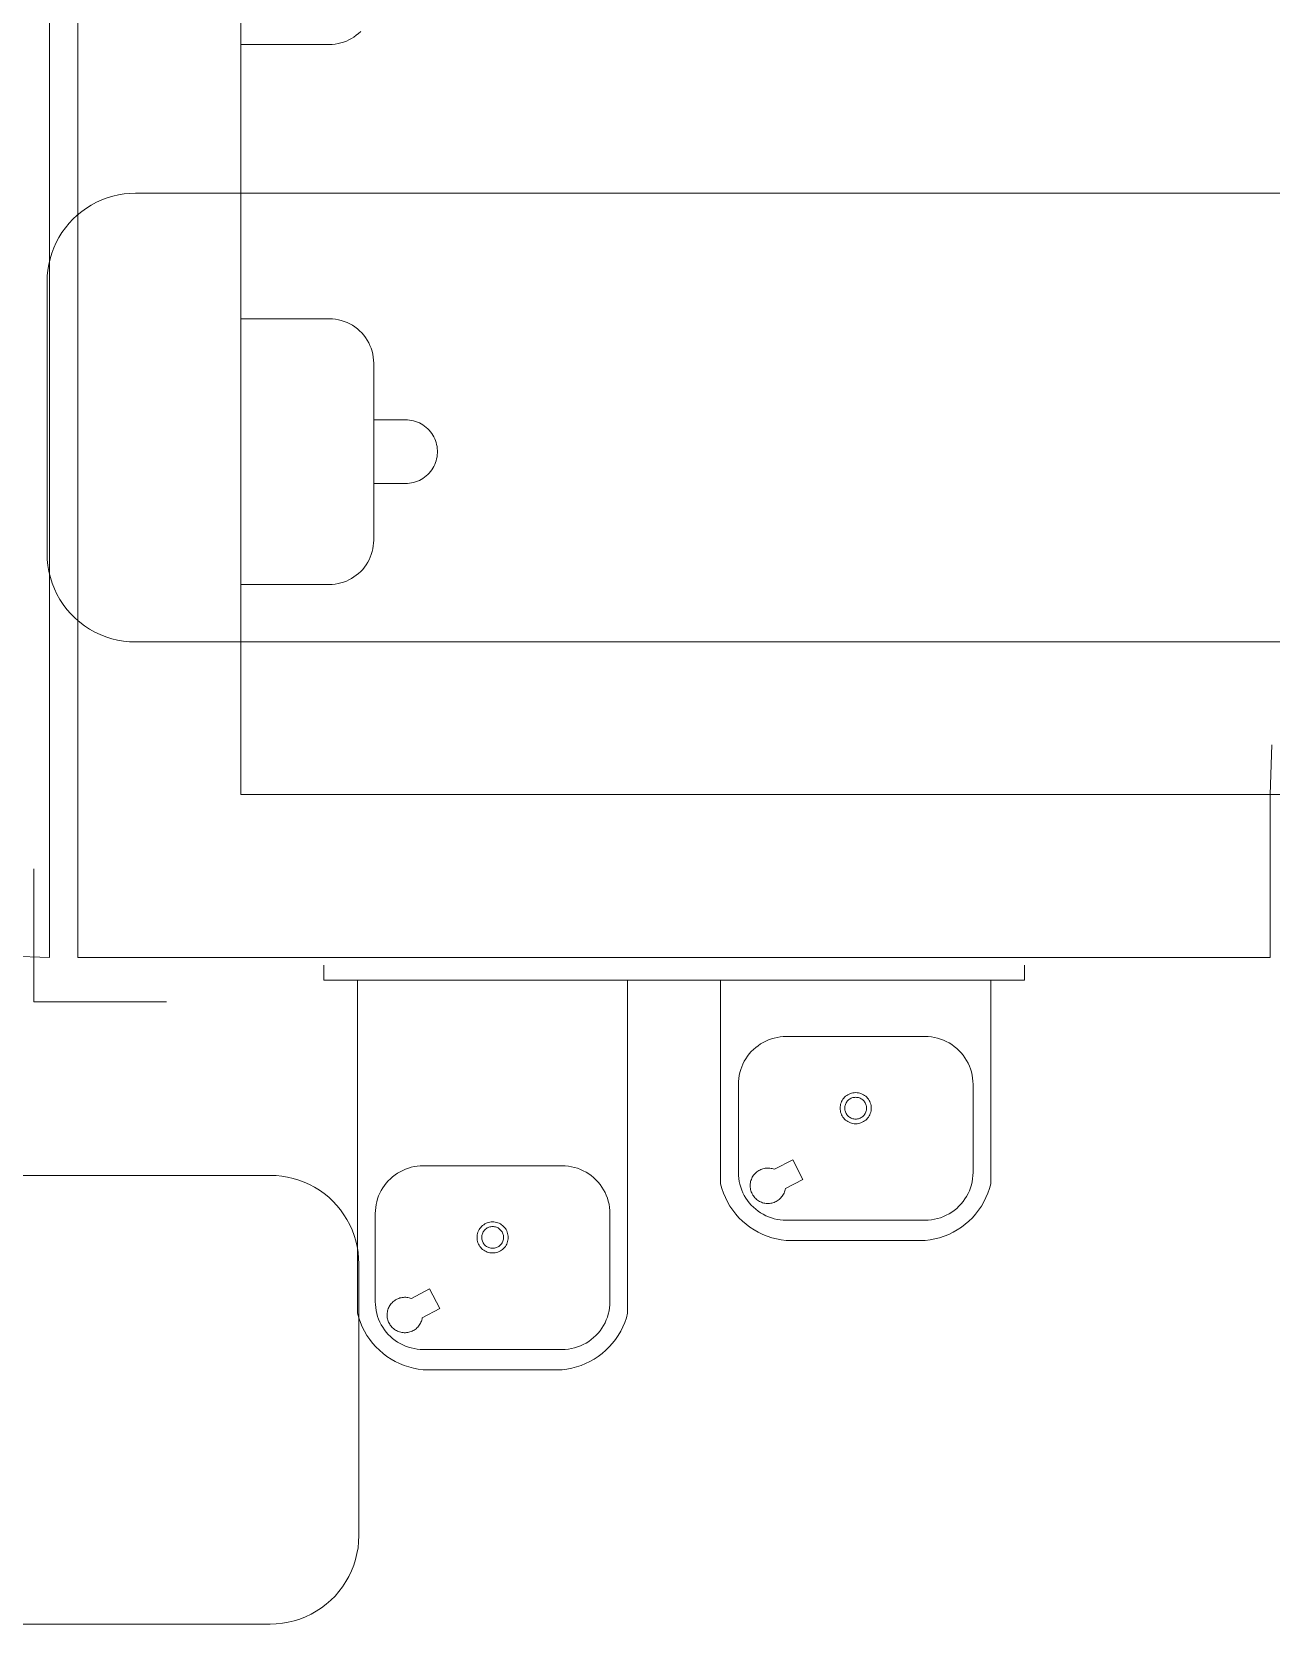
# Model space of a CAD drawing. Header units: centimetres. Extents: x -16.81 to -14.54, y 1.61 to 2.77.
# Drawn here: x -15.0467 to -14.9975, y 1.6975 to 1.7608 of the extents above; entities that cross this region are included whole.
import ezdxf

# ---------------------------------------------------------------- set-up
doc = ezdxf.new("R2010")
doc.units = ezdxf.units.CM
doc.header["$MEASUREMENT"] = 0
doc.layers.get('0').update_dxf_attribs({"lineweight": 0})

msp = doc.modelspace()

# ---------------------------------------------------------------- linework, layer by layer
at = {"color": 18, "lineweight": 0, "true_color": 0x000000}
for p, q in [((-15.044893, 1.961123), (-15.044893, 1.72402)), ((-15.038419, 1.954649), (-15.038419, 1.730494)), ((-15.04603, 1.747553), (-15.046031, 1.771085)), ((-15.038421, 1.770865), (-15.038421, 1.760309)), ((-15.033743, 1.760746), (-15.033659, 1.760825)), ((-15.038421, 1.760309), (-15.034903, 1.760309)), ((-15.034903, 1.760309), (-15.034787, 1.760313)), ((-15.034787, 1.760313), (-15.034673, 1.760324)), ((-15.034673, 1.760324), (-15.034559, 1.760343)), ((-15.034559, 1.760343), (-15.034447, 1.760369)), ((-15.034447, 1.760369), (-15.034337, 1.760403)), ((-15.034337, 1.760403), (-15.034229, 1.760443)), ((-15.034229, 1.760443), (-15.034124, 1.760491)), ((-15.034124, 1.760491), (-15.034023, 1.760545)), ((-15.034023, 1.760545), (-15.033925, 1.760606)), ((-15.033925, 1.760606), (-15.033832, 1.760673)), ((-15.033832, 1.760673), (-15.033743, 1.760746)), ((-15.044558, 1.753805), (-15.044745, 1.753671)), ((-15.044362, 1.753927), (-15.044558, 1.753805)), ((-15.044159, 1.754035), (-15.044362, 1.753927)), ((-15.043949, 1.75413), (-15.044159, 1.754035)), ((-15.043734, 1.754212), (-15.043949, 1.75413)), ((-15.043514, 1.754278), (-15.043734, 1.754212)), ((-15.043289, 1.754331), (-15.043514, 1.754278)), ((-15.043062, 1.754368), (-15.043289, 1.754331)), ((-15.042833, 1.754391), (-15.043062, 1.754368)), ((-15.042603, 1.754398), (-15.042833, 1.754391)), ((-14.967743, 1.754398), (-15.042603, 1.754398)), ((-15.045248, 1.7532), (-15.045394, 1.753022)), ((-15.045091, 1.753368), (-15.045248, 1.7532)), ((-15.044923, 1.753525), (-15.045091, 1.753368)), ((-15.044745, 1.753671), (-15.044923, 1.753525)), ((-15.04565, 1.752639), (-15.045759, 1.752436)), ((-15.045528, 1.752835), (-15.04565, 1.752639)), ((-15.045394, 1.753022), (-15.045528, 1.752835)), ((-15.045935, 1.752011), (-15.046001, 1.75179)), ((-15.045854, 1.752226), (-15.045935, 1.752011)), ((-15.045759, 1.752436), (-15.045854, 1.752226)), ((-15.046091, 1.751339), (-15.046114, 1.75111)), ((-15.046054, 1.751566), (-15.046091, 1.751339)), ((-15.046001, 1.75179), (-15.046054, 1.751566)), ((-15.046114, 1.75111), (-15.046121, 1.75088)), ((-15.046121, 1.75088), (-15.046121, 1.740078)), ((-15.038421, 1.749402), (-15.038421, 1.738846)), ((-15.034903, 1.749402), (-15.038421, 1.749402)), ((-15.034782, 1.749398), (-15.034903, 1.749402)), ((-15.034663, 1.749386), (-15.034782, 1.749398)), ((-15.034545, 1.749365), (-15.034663, 1.749386)), ((-15.034428, 1.749337), (-15.034545, 1.749365)), ((-15.034313, 1.7493), (-15.034428, 1.749337)), ((-15.034202, 1.749256), (-15.034313, 1.7493)), ((-15.034093, 1.749205), (-15.034202, 1.749256)), ((-15.033988, 1.749146), (-15.034093, 1.749205)), ((-15.033888, 1.74908), (-15.033988, 1.749146)), ((-15.033792, 1.749007), (-15.033888, 1.74908)), ((-15.033702, 1.748928), (-15.033792, 1.749007)), ((-15.033617, 1.748843), (-15.033702, 1.748928)), ((-15.033538, 1.748753), (-15.033617, 1.748843)), ((-15.033465, 1.748657), (-15.033538, 1.748753)), ((-15.033399, 1.748557), (-15.033465, 1.748657)), ((-15.03334, 1.748452), (-15.033399, 1.748557)), ((-15.033289, 1.748344), (-15.03334, 1.748452)), ((-15.033245, 1.748232), (-15.033289, 1.748344)), ((-15.033208, 1.748117), (-15.033245, 1.748232)), ((-15.03318, 1.748001), (-15.033208, 1.748117)), ((-15.04603, 1.747553), (-15.04603, 1.72402)), ((-15.03316, 1.747882), (-15.03318, 1.748001)), ((-15.033147, 1.747763), (-15.03316, 1.747882)), ((-15.033143, 1.747643), (-15.033147, 1.747763)), ((-15.033143, 1.740606), (-15.033143, 1.747643)), ((-15.031877, 1.745391), (-15.033143, 1.745391)), ((-15.031795, 1.745388), (-15.031877, 1.745391)), ((-15.031715, 1.74538), (-15.031795, 1.745388)), ((-15.031634, 1.745367), (-15.031715, 1.74538)), ((-15.031555, 1.745349), (-15.031634, 1.745367)), ((-15.031477, 1.745326), (-15.031555, 1.745349)), ((-15.031401, 1.745298), (-15.031477, 1.745326)), ((-15.031327, 1.745265), (-15.031401, 1.745298)), ((-15.031255, 1.745228), (-15.031327, 1.745265)), ((-15.031186, 1.745186), (-15.031255, 1.745228)), ((-15.031119, 1.745139), (-15.031186, 1.745186)), ((-15.031055, 1.745089), (-15.031119, 1.745139)), ((-15.030995, 1.745034), (-15.031055, 1.745089)), ((-15.030939, 1.744976), (-15.030995, 1.745034)), ((-15.030886, 1.744914), (-15.030939, 1.744976)), ((-15.030838, 1.744849), (-15.030886, 1.744914)), ((-15.030793, 1.744781), (-15.030838, 1.744849)), ((-15.030754, 1.74471), (-15.030793, 1.744781)), ((-15.030718, 1.744637), (-15.030754, 1.74471)), ((-15.030688, 1.744562), (-15.030718, 1.744637)), ((-15.030662, 1.744485), (-15.030688, 1.744562)), ((-15.030642, 1.744406), (-15.030662, 1.744485)), ((-15.030626, 1.744326), (-15.030642, 1.744406)), ((-15.030616, 1.744246), (-15.030626, 1.744326)), ((-15.030718, 1.743611), (-15.030688, 1.743687)), ((-15.030688, 1.743687), (-15.030662, 1.743764)), ((-15.030662, 1.743764), (-15.030642, 1.743842)), ((-15.030642, 1.743842), (-15.030626, 1.743922)), ((-15.030626, 1.743922), (-15.030616, 1.744003)), ((-15.030611, 1.744165), (-15.030616, 1.744246)), ((-15.030616, 1.744003), (-15.030611, 1.744084)), ((-15.030611, 1.744084), (-15.030611, 1.744165)), ((-15.031255, 1.743021), (-15.031186, 1.743063)), ((-15.031186, 1.743063), (-15.031119, 1.743109)), ((-15.031119, 1.743109), (-15.031055, 1.74316)), ((-15.031055, 1.74316), (-15.030995, 1.743214)), ((-15.030995, 1.743214), (-15.030939, 1.743273)), ((-15.030939, 1.743273), (-15.030886, 1.743334)), ((-15.030886, 1.743334), (-15.030838, 1.743399)), ((-15.030838, 1.743399), (-15.030793, 1.743468)), ((-15.030793, 1.743468), (-15.030754, 1.743538)), ((-15.030754, 1.743538), (-15.030718, 1.743611)), ((-15.031877, 1.742858), (-15.033143, 1.742858)), ((-15.031877, 1.742858), (-15.031795, 1.74286)), ((-15.031795, 1.74286), (-15.031715, 1.742868)), ((-15.031715, 1.742868), (-15.031634, 1.742881)), ((-15.031634, 1.742881), (-15.031555, 1.742899)), ((-15.031555, 1.742899), (-15.031477, 1.742922)), ((-15.031477, 1.742922), (-15.031401, 1.74295)), ((-15.031401, 1.74295), (-15.031327, 1.742983)), ((-15.031327, 1.742983), (-15.031255, 1.743021)), ((-15.033147, 1.740491), (-15.033143, 1.740606)), ((-15.046121, 1.740078), (-15.046113, 1.739838)), ((-15.033325, 1.739828), (-15.033277, 1.739932)), ((-15.033277, 1.739932), (-15.033237, 1.74004)), ((-15.033237, 1.74004), (-15.033203, 1.74015)), ((-15.033203, 1.74015), (-15.033177, 1.740262)), ((-15.033177, 1.740262), (-15.033158, 1.740376)), ((-15.033158, 1.740376), (-15.033147, 1.740491)), ((-15.046113, 1.739838), (-15.046089, 1.739599)), ((-15.046089, 1.739599), (-15.046048, 1.739362)), ((-15.046048, 1.739362), (-15.045991, 1.739129)), ((-15.033832, 1.73921), (-15.033743, 1.739283)), ((-15.033743, 1.739283), (-15.033659, 1.739362)), ((-15.033659, 1.739362), (-15.03358, 1.739446)), ((-15.03358, 1.739446), (-15.033507, 1.739535)), ((-15.033507, 1.739535), (-15.03344, 1.739628)), ((-15.03344, 1.739628), (-15.033379, 1.739726)), ((-15.033379, 1.739726), (-15.033325, 1.739828)), ((-15.045991, 1.739129), (-15.045918, 1.7389)), ((-15.045918, 1.7389), (-15.04583, 1.738676)), ((-15.04583, 1.738676), (-15.045727, 1.738459)), ((-15.038421, 1.738846), (-15.034903, 1.738846)), ((-15.034903, 1.738846), (-15.034787, 1.73885)), ((-15.034787, 1.73885), (-15.034673, 1.738861)), ((-15.034673, 1.738861), (-15.034559, 1.73888)), ((-15.034559, 1.73888), (-15.034447, 1.738906)), ((-15.034447, 1.738906), (-15.034337, 1.73894)), ((-15.034337, 1.73894), (-15.034229, 1.73898)), ((-15.034229, 1.73898), (-15.034124, 1.739028)), ((-15.034124, 1.739028), (-15.034023, 1.739082)), ((-15.034023, 1.739082), (-15.033925, 1.739143)), ((-15.033925, 1.739143), (-15.033832, 1.73921)), ((-15.045727, 1.738459), (-15.045609, 1.73825)), ((-15.045609, 1.73825), (-15.045477, 1.738049)), ((-15.045477, 1.738049), (-15.045332, 1.737857)), ((-15.045332, 1.737857), (-15.045174, 1.737676)), ((-15.045174, 1.737676), (-15.045004, 1.737506)), ((-15.045004, 1.737506), (-15.044823, 1.737349)), ((-15.044823, 1.737349), (-15.044632, 1.737203)), ((-15.044632, 1.737203), (-15.044431, 1.737072)), ((-15.044431, 1.737072), (-15.044222, 1.736954)), ((-15.044222, 1.736954), (-15.044005, 1.736851)), ((-15.044005, 1.736851), (-15.043781, 1.736763)), ((-15.043781, 1.736763), (-15.043552, 1.73669)), ((-15.043552, 1.73669), (-15.043319, 1.736633)), ((-15.043319, 1.736633), (-15.043082, 1.736592)), ((-15.043082, 1.736592), (-15.042843, 1.736568)), ((-15.042843, 1.736568), (-15.042603, 1.736559)), ((-15.042603, 1.736559), (-14.967743, 1.736559)), ((-14.997448, 1.732471), (-14.997514, 1.730494)), ((-14.997514, 1.730494), (-15.038419, 1.730494)), ((-15.038419, 1.730494), (-14.963753, 1.730494)), ((-14.997514, 1.730494), (-14.997514, 1.72402)), ((-15.046652, 1.727539), (-15.046652, 1.722261)), ((-15.047569, 1.724071), (-15.04603, 1.72402)), ((-14.997514, 1.72402), (-15.044893, 1.72402)), ((-15.035119, 1.723714), (-15.035119, 1.723119)), ((-15.007288, 1.723119), (-15.007288, 1.723714)), ((-15.035119, 1.723119), (-15.007288, 1.723119)), ((-15.033782, 1.709886), (-15.033782, 1.723119)), ((-15.023051, 1.723119), (-15.023051, 1.709886)), ((-15.019356, 1.715023), (-15.019356, 1.723119)), ((-15.008625, 1.723119), (-15.008625, 1.715023)), ((-15.046652, 1.722261), (-15.041374, 1.722261)), ((-15.018137, 1.720277), (-15.018216, 1.720187)), ((-15.018053, 1.720361), (-15.018137, 1.720277)), ((-15.017964, 1.72044), (-15.018053, 1.720361)), ((-15.017869, 1.720513), (-15.017964, 1.72044)), ((-15.017771, 1.720581), (-15.017869, 1.720513)), ((-15.017668, 1.720641), (-15.017771, 1.720581)), ((-15.017561, 1.720695), (-15.017668, 1.720641)), ((-15.017452, 1.720743), (-15.017561, 1.720695)), ((-15.01734, 1.720783), (-15.017452, 1.720743)), ((-15.017225, 1.720817), (-15.01734, 1.720783)), ((-15.017108, 1.720843), (-15.017225, 1.720817)), ((-15.016991, 1.720861), (-15.017108, 1.720843)), ((-15.016872, 1.720873), (-15.016991, 1.720861)), ((-15.016752, 1.720876), (-15.016872, 1.720873)), ((-15.016752, 1.720876), (-15.011228, 1.720876)), ((-15.011104, 1.720872), (-15.011228, 1.720876)), ((-15.01098, 1.72086), (-15.011104, 1.720872)), ((-15.010858, 1.72084), (-15.01098, 1.72086)), ((-15.010737, 1.720812), (-15.010858, 1.72084)), ((-15.010618, 1.720775), (-15.010737, 1.720812)), ((-15.010501, 1.720732), (-15.010618, 1.720775)), ((-15.010388, 1.72068), (-15.010501, 1.720732)), ((-15.010278, 1.720622), (-15.010388, 1.72068)), ((-15.010173, 1.720556), (-15.010278, 1.720622)), ((-15.010072, 1.720484), (-15.010173, 1.720556)), ((-15.009976, 1.720405), (-15.010072, 1.720484)), ((-15.009885, 1.72032), (-15.009976, 1.720405)), ((-15.0098, 1.720229), (-15.009885, 1.72032)), ((-15.018519, 1.719676), (-15.018559, 1.719563)), ((-15.018472, 1.719785), (-15.018519, 1.719676)), ((-15.018417, 1.719892), (-15.018472, 1.719785)), ((-15.018357, 1.719994), (-15.018417, 1.719892)), ((-15.01829, 1.720093), (-15.018357, 1.719994)), ((-15.018216, 1.720187), (-15.01829, 1.720093)), ((-15.009721, 1.720133), (-15.0098, 1.720229)), ((-15.009649, 1.720032), (-15.009721, 1.720133)), ((-15.009583, 1.719926), (-15.009649, 1.720032)), ((-15.009524, 1.719817), (-15.009583, 1.719926)), ((-15.009473, 1.719703), (-15.009524, 1.719817)), ((-15.009429, 1.719587), (-15.009473, 1.719703)), ((-15.018649, 1.719096), (-15.018652, 1.718976)), ((-15.018637, 1.719214), (-15.018649, 1.719096)), ((-15.018619, 1.719332), (-15.018637, 1.719214)), ((-15.018593, 1.719449), (-15.018619, 1.719332)), ((-15.018559, 1.719563), (-15.018593, 1.719449)), ((-15.009393, 1.719468), (-15.009429, 1.719587)), ((-15.009365, 1.719347), (-15.009393, 1.719468)), ((-15.009345, 1.719224), (-15.009365, 1.719347)), ((-15.009332, 1.719101), (-15.009345, 1.719224)), ((-15.009328, 1.718976), (-15.009332, 1.719101)), ((-15.018652, 1.715475), (-15.018652, 1.718976)), ((-15.014526, 1.718338), (-15.014497, 1.718383)), ((-15.014497, 1.718383), (-15.014464, 1.718426)), ((-15.014464, 1.718426), (-15.014428, 1.718466)), ((-15.014428, 1.718466), (-15.014388, 1.718502)), ((-15.014388, 1.718502), (-15.014345, 1.718535)), ((-15.014345, 1.718535), (-15.0143, 1.718564)), ((-15.0143, 1.718564), (-15.014252, 1.718589)), ((-15.014297, 1.718335), (-15.014269, 1.71836)), ((-15.014269, 1.71836), (-15.014239, 1.718383)), ((-15.014252, 1.718589), (-15.014202, 1.71861)), ((-15.014239, 1.718383), (-15.014207, 1.718404)), ((-15.014207, 1.718404), (-15.014173, 1.718421)), ((-15.014202, 1.71861), (-15.01415, 1.718626)), ((-15.014173, 1.718421), (-15.014138, 1.718435)), ((-15.01415, 1.718626), (-15.014098, 1.718638)), ((-15.014138, 1.718435), (-15.014102, 1.718447)), ((-15.014102, 1.718447), (-15.014066, 1.718455)), ((-15.014098, 1.718638), (-15.014044, 1.718645)), ((-15.014066, 1.718455), (-15.014028, 1.71846)), ((-15.014044, 1.718645), (-15.01399, 1.718647)), ((-15.014028, 1.71846), (-15.01399, 1.718462)), ((-15.01399, 1.718647), (-15.013936, 1.718645)), ((-15.01399, 1.718462), (-15.013953, 1.71846)), ((-15.013953, 1.71846), (-15.013915, 1.718455)), ((-15.013936, 1.718645), (-15.013883, 1.718638)), ((-15.013915, 1.718455), (-15.013878, 1.718447)), ((-15.013883, 1.718638), (-15.01383, 1.718626)), ((-15.013878, 1.718447), (-15.013842, 1.718435)), ((-15.013842, 1.718435), (-15.013807, 1.718421)), ((-15.01383, 1.718626), (-15.013779, 1.71861)), ((-15.013807, 1.718421), (-15.013774, 1.718404)), ((-15.013779, 1.71861), (-15.013729, 1.718589)), ((-15.013774, 1.718404), (-15.013742, 1.718383)), ((-15.013742, 1.718383), (-15.013712, 1.71836)), ((-15.013729, 1.718589), (-15.013681, 1.718564)), ((-15.013712, 1.71836), (-15.013684, 1.718335)), ((-15.013681, 1.718564), (-15.013636, 1.718535)), ((-15.013636, 1.718535), (-15.013593, 1.718502)), ((-15.013593, 1.718502), (-15.013553, 1.718466)), ((-15.013553, 1.718466), (-15.013517, 1.718426)), ((-15.013517, 1.718426), (-15.013484, 1.718383)), ((-15.013484, 1.718383), (-15.013455, 1.718338)), ((-15.009328, 1.718976), (-15.009328, 1.715475)), ((-15.014609, 1.718029), (-15.014607, 1.718083)), ((-15.014607, 1.717975), (-15.014609, 1.718029)), ((-15.014607, 1.718083), (-15.014599, 1.718136)), ((-15.014599, 1.717921), (-15.014607, 1.717975)), ((-15.014599, 1.718136), (-15.014588, 1.718189)), ((-15.014588, 1.717869), (-15.014599, 1.717921)), ((-15.014588, 1.718189), (-15.014572, 1.71824)), ((-15.014572, 1.717817), (-15.014588, 1.717869)), ((-15.014572, 1.71824), (-15.014551, 1.71829)), ((-15.014551, 1.717767), (-15.014572, 1.717817)), ((-15.014551, 1.71829), (-15.014526, 1.718338)), ((-15.014526, 1.717719), (-15.014551, 1.717767)), ((-15.014423, 1.718029), (-15.014422, 1.718066)), ((-15.014422, 1.717991), (-15.014423, 1.718029)), ((-15.014422, 1.718066), (-15.014417, 1.718104)), ((-15.014417, 1.717953), (-15.014422, 1.717991)), ((-15.014417, 1.718104), (-15.014409, 1.718141)), ((-15.014409, 1.717917), (-15.014417, 1.717953)), ((-15.014409, 1.718141), (-15.014397, 1.718177)), ((-15.014397, 1.717881), (-15.014409, 1.717917)), ((-15.014397, 1.718177), (-15.014383, 1.718212)), ((-15.014383, 1.717846), (-15.014397, 1.717881)), ((-15.014383, 1.718212), (-15.014365, 1.718245)), ((-15.014365, 1.717812), (-15.014383, 1.717846)), ((-15.014365, 1.718245), (-15.014345, 1.718277)), ((-15.014345, 1.71778), (-15.014365, 1.717812)), ((-15.014345, 1.718277), (-15.014322, 1.718307)), ((-15.014322, 1.71775), (-15.014345, 1.71778)), ((-15.014322, 1.718307), (-15.014297, 1.718335)), ((-15.014297, 1.717723), (-15.014322, 1.71775)), ((-15.013684, 1.718335), (-15.013659, 1.718307)), ((-15.013659, 1.71775), (-15.013684, 1.717723)), ((-15.013659, 1.718307), (-15.013636, 1.718277)), ((-15.013636, 1.71778), (-15.013659, 1.71775)), ((-15.013636, 1.718277), (-15.013615, 1.718245)), ((-15.013615, 1.717812), (-15.013636, 1.71778)), ((-15.013615, 1.718245), (-15.013598, 1.718212)), ((-15.013598, 1.717846), (-15.013615, 1.717812)), ((-15.013598, 1.718212), (-15.013584, 1.718177)), ((-15.013584, 1.717881), (-15.013598, 1.717846)), ((-15.013584, 1.718177), (-15.013572, 1.718141)), ((-15.013572, 1.717917), (-15.013584, 1.717881)), ((-15.013572, 1.718141), (-15.013564, 1.718104)), ((-15.013564, 1.717953), (-15.013572, 1.717917)), ((-15.013564, 1.718104), (-15.013559, 1.718066)), ((-15.013559, 1.717991), (-15.013564, 1.717953)), ((-15.013559, 1.718066), (-15.013557, 1.718029)), ((-15.013557, 1.718029), (-15.013559, 1.717991)), ((-15.013455, 1.718338), (-15.01343, 1.71829)), ((-15.01343, 1.717767), (-15.013455, 1.717719)), ((-15.01343, 1.71829), (-15.013409, 1.71824)), ((-15.013409, 1.717817), (-15.01343, 1.717767)), ((-15.013409, 1.71824), (-15.013393, 1.718189)), ((-15.013393, 1.717869), (-15.013409, 1.717817)), ((-15.013393, 1.718189), (-15.013381, 1.718136)), ((-15.013381, 1.717921), (-15.013393, 1.717869)), ((-15.013381, 1.718136), (-15.013374, 1.718083)), ((-15.013374, 1.717975), (-15.013381, 1.717921)), ((-15.013374, 1.718083), (-15.013372, 1.718029)), ((-15.013372, 1.718029), (-15.013374, 1.717975)), ((-15.014497, 1.717674), (-15.014526, 1.717719)), ((-15.014464, 1.717631), (-15.014497, 1.717674)), ((-15.014428, 1.717591), (-15.014464, 1.717631)), ((-15.014388, 1.717555), (-15.014428, 1.717591)), ((-15.014345, 1.717522), (-15.014388, 1.717555)), ((-15.0143, 1.717493), (-15.014345, 1.717522)), ((-15.014252, 1.717468), (-15.0143, 1.717493)), ((-15.014269, 1.717697), (-15.014297, 1.717723)), ((-15.014239, 1.717674), (-15.014269, 1.717697)), ((-15.014202, 1.717447), (-15.014252, 1.717468)), ((-15.014207, 1.717654), (-15.014239, 1.717674)), ((-15.014173, 1.717636), (-15.014207, 1.717654)), ((-15.01415, 1.717431), (-15.014202, 1.717447)), ((-15.014138, 1.717622), (-15.014173, 1.717636)), ((-15.014098, 1.71742), (-15.01415, 1.717431)), ((-15.014102, 1.71761), (-15.014138, 1.717622)), ((-15.014066, 1.717602), (-15.014102, 1.71761)), ((-15.014044, 1.717413), (-15.014098, 1.71742)), ((-15.014028, 1.717597), (-15.014066, 1.717602)), ((-15.01399, 1.71741), (-15.014044, 1.717413)), ((-15.01399, 1.717596), (-15.014028, 1.717597)), ((-15.013953, 1.717597), (-15.01399, 1.717596)), ((-15.013936, 1.717413), (-15.01399, 1.71741)), ((-15.013915, 1.717602), (-15.013953, 1.717597)), ((-15.013883, 1.71742), (-15.013936, 1.717413)), ((-15.013878, 1.71761), (-15.013915, 1.717602)), ((-15.01383, 1.717431), (-15.013883, 1.71742)), ((-15.013842, 1.717622), (-15.013878, 1.71761)), ((-15.013807, 1.717636), (-15.013842, 1.717622)), ((-15.013779, 1.717447), (-15.01383, 1.717431)), ((-15.013774, 1.717654), (-15.013807, 1.717636)), ((-15.013729, 1.717468), (-15.013779, 1.717447)), ((-15.013742, 1.717674), (-15.013774, 1.717654)), ((-15.013712, 1.717697), (-15.013742, 1.717674)), ((-15.013681, 1.717493), (-15.013729, 1.717468)), ((-15.013684, 1.717723), (-15.013712, 1.717697)), ((-15.013636, 1.717522), (-15.013681, 1.717493)), ((-15.013593, 1.717555), (-15.013636, 1.717522)), ((-15.013553, 1.717591), (-15.013593, 1.717555)), ((-15.013517, 1.717631), (-15.013553, 1.717591)), ((-15.013484, 1.717674), (-15.013517, 1.717631)), ((-15.013455, 1.717719), (-15.013484, 1.717674)), ((-15.016492, 1.715979), (-15.01722, 1.715599)), ((-15.016085, 1.715199), (-15.016492, 1.715979)), ((-15.037251, 1.715359), (-15.11211, 1.715359)), ((-15.037021, 1.715351), (-15.037251, 1.715359)), ((-15.036792, 1.715329), (-15.037021, 1.715351)), ((-15.036564, 1.715291), (-15.036792, 1.715329)), ((-15.03634, 1.715239), (-15.036564, 1.715291)), ((-15.03612, 1.715172), (-15.03634, 1.715239)), ((-15.032479, 1.715224), (-15.032563, 1.71514)), ((-15.032389, 1.715303), (-15.032479, 1.715224)), ((-15.032295, 1.715376), (-15.032389, 1.715303)), ((-15.032196, 1.715443), (-15.032295, 1.715376)), ((-15.032094, 1.715504), (-15.032196, 1.715443)), ((-15.031987, 1.715558), (-15.032094, 1.715504)), ((-15.031878, 1.715606), (-15.031987, 1.715558)), ((-15.031765, 1.715646), (-15.031878, 1.715606)), ((-15.031651, 1.71568), (-15.031765, 1.715646)), ((-15.031534, 1.715706), (-15.031651, 1.71568)), ((-15.031416, 1.715724), (-15.031534, 1.715706)), ((-15.031298, 1.715736), (-15.031416, 1.715724)), ((-15.031178, 1.715739), (-15.031298, 1.715736)), ((-15.031178, 1.715739), (-15.025654, 1.715739)), ((-15.02553, 1.715735), (-15.025654, 1.715739)), ((-15.025406, 1.715723), (-15.02553, 1.715735)), ((-15.025284, 1.715703), (-15.025406, 1.715723)), ((-15.025163, 1.715675), (-15.025284, 1.715703)), ((-15.025044, 1.715638), (-15.025163, 1.715675)), ((-15.024927, 1.715595), (-15.025044, 1.715638)), ((-15.024814, 1.715543), (-15.024927, 1.715595)), ((-15.024704, 1.715485), (-15.024814, 1.715543)), ((-15.024599, 1.715419), (-15.024704, 1.715485)), ((-15.024498, 1.715347), (-15.024599, 1.715419)), ((-15.024402, 1.715268), (-15.024498, 1.715347)), ((-15.024311, 1.715183), (-15.024402, 1.715268)), ((-15.018652, 1.715475), (-15.018649, 1.715356)), ((-15.018649, 1.715356), (-15.018637, 1.715237)), ((-15.018637, 1.715237), (-15.018619, 1.715119)), ((-15.018136, 1.7152), (-15.018151, 1.715157)), ((-15.018118, 1.715243), (-15.018136, 1.7152)), ((-15.018097, 1.715284), (-15.018118, 1.715243)), ((-15.018073, 1.715324), (-15.018097, 1.715284)), ((-15.018047, 1.715362), (-15.018073, 1.715324)), ((-15.018018, 1.715399), (-15.018047, 1.715362)), ((-15.017987, 1.715433), (-15.018018, 1.715399)), ((-15.017954, 1.715465), (-15.017987, 1.715433)), ((-15.017919, 1.715495), (-15.017954, 1.715465)), ((-15.017882, 1.715523), (-15.017919, 1.715495)), ((-15.017843, 1.715548), (-15.017882, 1.715523)), ((-15.017803, 1.715571), (-15.017843, 1.715548)), ((-15.017761, 1.71559), (-15.017803, 1.715571)), ((-15.017718, 1.715607), (-15.017761, 1.71559)), ((-15.017674, 1.715622), (-15.017718, 1.715607)), ((-15.017629, 1.715633), (-15.017674, 1.715622)), ((-15.017583, 1.715641), (-15.017629, 1.715633)), ((-15.017537, 1.715646), (-15.017583, 1.715641)), ((-15.017491, 1.715649), (-15.017537, 1.715646)), ((-15.017445, 1.715648), (-15.017491, 1.715649)), ((-15.017399, 1.715644), (-15.017445, 1.715648)), ((-15.017353, 1.715637), (-15.017399, 1.715644)), ((-15.017308, 1.715627), (-15.017353, 1.715637)), ((-15.017263, 1.715615), (-15.017308, 1.715627)), ((-15.01722, 1.715599), (-15.017263, 1.715615)), ((-15.016085, 1.715199), (-15.016785, 1.714834)), ((-15.009365, 1.715105), (-15.009345, 1.715227)), ((-15.009345, 1.715227), (-15.009332, 1.715351)), ((-15.009332, 1.715351), (-15.009328, 1.715475)), ((-15.035904, 1.715091), (-15.03612, 1.715172)), ((-15.035695, 1.714996), (-15.035904, 1.715091)), ((-15.035492, 1.714887), (-15.035695, 1.714996)), ((-15.035296, 1.714766), (-15.035492, 1.714887)), ((-15.035109, 1.714632), (-15.035296, 1.714766)), ((-15.034931, 1.714486), (-15.035109, 1.714632)), ((-15.032898, 1.714648), (-15.032945, 1.714539)), ((-15.032843, 1.714755), (-15.032898, 1.714648)), ((-15.032783, 1.714857), (-15.032843, 1.714755)), ((-15.032715, 1.714956), (-15.032783, 1.714857)), ((-15.032642, 1.71505), (-15.032715, 1.714956)), ((-15.032563, 1.71514), (-15.032642, 1.71505)), ((-15.024226, 1.715092), (-15.024311, 1.715183)), ((-15.024147, 1.714996), (-15.024226, 1.715092)), ((-15.024074, 1.714895), (-15.024147, 1.714996)), ((-15.024009, 1.714789), (-15.024074, 1.714895)), ((-15.02395, 1.71468), (-15.024009, 1.714789)), ((-15.023899, 1.714566), (-15.02395, 1.71468)), ((-15.023855, 1.71445), (-15.023899, 1.714566)), ((-15.019305, 1.714836), (-15.019356, 1.715023)), ((-15.019243, 1.714653), (-15.019305, 1.714836)), ((-15.019168, 1.714475), (-15.019243, 1.714653)), ((-15.018619, 1.715119), (-15.018593, 1.715003)), ((-15.018593, 1.715003), (-15.018559, 1.714888)), ((-15.018559, 1.714888), (-15.018519, 1.714776)), ((-15.018519, 1.714776), (-15.018472, 1.714666)), ((-15.018472, 1.714666), (-15.018417, 1.71456)), ((-15.018417, 1.71456), (-15.018357, 1.714457)), ((-15.018183, 1.714975), (-15.018184, 1.714929)), ((-15.018184, 1.714929), (-15.018181, 1.714883)), ((-15.01818, 1.715021), (-15.018183, 1.714975)), ((-15.018181, 1.714883), (-15.018175, 1.714837)), ((-15.018173, 1.715067), (-15.01818, 1.715021)), ((-15.018175, 1.714837), (-15.018167, 1.714791)), ((-15.018164, 1.715112), (-15.018173, 1.715067)), ((-15.018167, 1.714791), (-15.018155, 1.714746)), ((-15.018151, 1.715157), (-15.018164, 1.715112)), ((-15.018155, 1.714746), (-15.018141, 1.714702)), ((-15.018141, 1.714702), (-15.018123, 1.71466)), ((-15.018123, 1.71466), (-15.018103, 1.714618)), ((-15.018103, 1.714618), (-15.01808, 1.714578)), ((-15.01808, 1.714578), (-15.018055, 1.714539)), ((-15.016907, 1.714536), (-15.016882, 1.714575)), ((-15.016882, 1.714575), (-15.016858, 1.714615)), ((-15.016858, 1.714615), (-15.016838, 1.714657)), ((-15.016838, 1.714657), (-15.016821, 1.714699)), ((-15.016821, 1.714699), (-15.016806, 1.714743)), ((-15.016806, 1.714743), (-15.016794, 1.714788)), ((-15.016794, 1.714788), (-15.016785, 1.714833)), ((-15.009583, 1.714525), (-15.009524, 1.714635)), ((-15.009524, 1.714635), (-15.009473, 1.714748)), ((-15.009473, 1.714748), (-15.009429, 1.714864)), ((-15.009429, 1.714864), (-15.009393, 1.714983)), ((-15.009393, 1.714983), (-15.009365, 1.715105)), ((-15.008738, 1.714653), (-15.008813, 1.714475)), ((-15.008675, 1.714836), (-15.008738, 1.714653)), ((-15.008625, 1.715023), (-15.008675, 1.714836)), ((-15.034763, 1.714328), (-15.034931, 1.714486)), ((-15.034606, 1.71416), (-15.034763, 1.714328)), ((-15.034459, 1.713982), (-15.034606, 1.71416)), ((-15.034325, 1.713795), (-15.034459, 1.713982)), ((-15.033075, 1.713959), (-15.033078, 1.713839)), ((-15.033063, 1.714077), (-15.033075, 1.713959)), ((-15.033045, 1.714195), (-15.033063, 1.714077)), ((-15.033019, 1.714312), (-15.033045, 1.714195)), ((-15.032985, 1.714426), (-15.033019, 1.714312)), ((-15.032945, 1.714539), (-15.032985, 1.714426)), ((-15.023819, 1.714331), (-15.023855, 1.71445)), ((-15.023791, 1.71421), (-15.023819, 1.714331)), ((-15.023771, 1.714087), (-15.023791, 1.71421)), ((-15.023758, 1.713964), (-15.023771, 1.714087)), ((-15.023754, 1.713839), (-15.023758, 1.713964)), ((-15.019081, 1.714302), (-15.019168, 1.714475)), ((-15.018984, 1.714135), (-15.019081, 1.714302)), ((-15.018875, 1.713974), (-15.018984, 1.714135)), ((-15.018757, 1.713821), (-15.018875, 1.713974)), ((-15.018357, 1.714457), (-15.01829, 1.714358)), ((-15.01829, 1.714358), (-15.018216, 1.714264)), ((-15.018216, 1.714264), (-15.018137, 1.714175)), ((-15.018137, 1.714175), (-15.018053, 1.71409)), ((-15.018055, 1.714539), (-15.018027, 1.714502)), ((-15.018053, 1.71409), (-15.017964, 1.714011)), ((-15.018027, 1.714502), (-15.017997, 1.714467)), ((-15.017997, 1.714467), (-15.017964, 1.714434)), ((-15.017964, 1.714434), (-15.017929, 1.714404)), ((-15.017964, 1.714011), (-15.017869, 1.713938)), ((-15.017929, 1.714404), (-15.017893, 1.714375)), ((-15.017893, 1.714375), (-15.017855, 1.714349)), ((-15.017869, 1.713938), (-15.017771, 1.713871)), ((-15.017855, 1.714349), (-15.017815, 1.714326)), ((-15.017815, 1.714326), (-15.017773, 1.714305)), ((-15.017773, 1.714305), (-15.017731, 1.714287)), ((-15.017731, 1.714287), (-15.017687, 1.714272)), ((-15.017687, 1.714272), (-15.017642, 1.71426)), ((-15.017642, 1.71426), (-15.017597, 1.714251)), ((-15.017597, 1.714251), (-15.017551, 1.714245)), ((-15.017551, 1.714245), (-15.017505, 1.714242)), ((-15.017505, 1.714242), (-15.017459, 1.714242)), ((-15.017459, 1.714242), (-15.017412, 1.714245)), ((-15.017412, 1.714245), (-15.017366, 1.714251)), ((-15.017366, 1.714251), (-15.017321, 1.71426)), ((-15.017321, 1.71426), (-15.017276, 1.714272)), ((-15.017276, 1.714272), (-15.017233, 1.714286)), ((-15.017233, 1.714286), (-15.01719, 1.714304)), ((-15.01719, 1.714304), (-15.017148, 1.714324)), ((-15.017148, 1.714324), (-15.017108, 1.714348)), ((-15.017108, 1.714348), (-15.01707, 1.714373)), ((-15.01707, 1.714373), (-15.017033, 1.714402)), ((-15.017033, 1.714402), (-15.016998, 1.714432)), ((-15.016998, 1.714432), (-15.016966, 1.714465)), ((-15.016966, 1.714465), (-15.016935, 1.7145)), ((-15.016935, 1.7145), (-15.016907, 1.714536)), ((-15.010173, 1.713895), (-15.010072, 1.713968)), ((-15.010072, 1.713968), (-15.009976, 1.714047)), ((-15.009976, 1.714047), (-15.009885, 1.714132)), ((-15.009885, 1.714132), (-15.0098, 1.714222)), ((-15.0098, 1.714222), (-15.009721, 1.714319)), ((-15.009721, 1.714319), (-15.009649, 1.71442)), ((-15.009649, 1.71442), (-15.009583, 1.714525)), ((-15.009105, 1.713974), (-15.009224, 1.713821)), ((-15.008997, 1.714135), (-15.009105, 1.713974)), ((-15.008899, 1.714302), (-15.008997, 1.714135)), ((-15.008813, 1.714475), (-15.008899, 1.714302)), ((-15.034204, 1.7136), (-15.034325, 1.713795)), ((-15.034095, 1.713397), (-15.034204, 1.7136)), ((-15.034, 1.713187), (-15.034095, 1.713397)), ((-15.033078, 1.710338), (-15.033078, 1.713839)), ((-15.02889, 1.713289), (-15.028854, 1.713329)), ((-15.028854, 1.713329), (-15.028814, 1.713365)), ((-15.028814, 1.713365), (-15.028771, 1.713398)), ((-15.028771, 1.713398), (-15.028726, 1.713427)), ((-15.028726, 1.713427), (-15.028678, 1.713452)), ((-15.028678, 1.713452), (-15.028628, 1.713473)), ((-15.028628, 1.713473), (-15.028576, 1.713489)), ((-15.028599, 1.713284), (-15.028564, 1.713298)), ((-15.028576, 1.713489), (-15.028524, 1.713501)), ((-15.028564, 1.713298), (-15.028528, 1.71331)), ((-15.028528, 1.71331), (-15.028492, 1.713318)), ((-15.028524, 1.713501), (-15.02847, 1.713508)), ((-15.028492, 1.713318), (-15.028454, 1.713323)), ((-15.02847, 1.713508), (-15.028416, 1.71351)), ((-15.028454, 1.713323), (-15.028416, 1.713325)), ((-15.028416, 1.71351), (-15.028362, 1.713508)), ((-15.028416, 1.713325), (-15.028379, 1.713323)), ((-15.028379, 1.713323), (-15.028341, 1.713318)), ((-15.028362, 1.713508), (-15.028309, 1.713501)), ((-15.028341, 1.713318), (-15.028304, 1.71331)), ((-15.028309, 1.713501), (-15.028256, 1.713489)), ((-15.028304, 1.71331), (-15.028268, 1.713298)), ((-15.028268, 1.713298), (-15.028233, 1.713284)), ((-15.028256, 1.713489), (-15.028205, 1.713473)), ((-15.028205, 1.713473), (-15.028155, 1.713452)), ((-15.028155, 1.713452), (-15.028107, 1.713427)), ((-15.028107, 1.713427), (-15.028062, 1.713398)), ((-15.028062, 1.713398), (-15.028019, 1.713365)), ((-15.028019, 1.713365), (-15.027979, 1.713329)), ((-15.027979, 1.713329), (-15.027943, 1.713289)), ((-15.023754, 1.713839), (-15.023754, 1.710338)), ((-15.018628, 1.713677), (-15.018757, 1.713821)), ((-15.01849, 1.713541), (-15.018628, 1.713677)), ((-15.018344, 1.713414), (-15.01849, 1.713541)), ((-15.01819, 1.713297), (-15.018344, 1.713414)), ((-15.018028, 1.713191), (-15.01819, 1.713297)), ((-15.017771, 1.713871), (-15.017668, 1.71381)), ((-15.017668, 1.71381), (-15.017561, 1.713756)), ((-15.017561, 1.713756), (-15.017452, 1.713709)), ((-15.017452, 1.713709), (-15.01734, 1.713668)), ((-15.01734, 1.713668), (-15.017225, 1.713635)), ((-15.017225, 1.713635), (-15.017108, 1.713609)), ((-15.017108, 1.713609), (-15.016991, 1.71359)), ((-15.016991, 1.71359), (-15.016872, 1.713579)), ((-15.016872, 1.713579), (-15.016752, 1.713575)), ((-15.016752, 1.713575), (-15.011228, 1.713575)), ((-15.011228, 1.713575), (-15.011104, 1.713579)), ((-15.011104, 1.713579), (-15.01098, 1.713591)), ((-15.01098, 1.713591), (-15.010858, 1.713612)), ((-15.010858, 1.713612), (-15.010737, 1.71364)), ((-15.010737, 1.71364), (-15.010618, 1.713676)), ((-15.010618, 1.713676), (-15.010501, 1.71372)), ((-15.010501, 1.71372), (-15.010388, 1.713771)), ((-15.010388, 1.713771), (-15.010278, 1.71383)), ((-15.010278, 1.71383), (-15.010173, 1.713895)), ((-15.009791, 1.713297), (-15.009953, 1.713191)), ((-15.009637, 1.713414), (-15.009791, 1.713297)), ((-15.00949, 1.713541), (-15.009637, 1.713414)), ((-15.009353, 1.713677), (-15.00949, 1.713541)), ((-15.009224, 1.713821), (-15.009353, 1.713677)), ((-15.033919, 1.712971), (-15.034, 1.713187)), ((-15.033852, 1.712751), (-15.033919, 1.712971)), ((-15.0338, 1.712527), (-15.033852, 1.712751)), ((-15.029035, 1.712892), (-15.029032, 1.712946)), ((-15.029032, 1.712838), (-15.029035, 1.712892)), ((-15.029032, 1.712946), (-15.029025, 1.712999)), ((-15.029025, 1.712784), (-15.029032, 1.712838)), ((-15.029025, 1.712999), (-15.029014, 1.713052)), ((-15.029014, 1.712732), (-15.029025, 1.712784)), ((-15.029014, 1.713052), (-15.028998, 1.713103)), ((-15.028998, 1.71268), (-15.029014, 1.712732)), ((-15.028998, 1.713103), (-15.028977, 1.713153)), ((-15.028977, 1.71263), (-15.028998, 1.71268)), ((-15.028977, 1.713153), (-15.028952, 1.713201)), ((-15.028952, 1.713201), (-15.028923, 1.713246)), ((-15.028923, 1.713246), (-15.02889, 1.713289)), ((-15.028849, 1.712892), (-15.028848, 1.712929)), ((-15.028848, 1.712854), (-15.028849, 1.712892)), ((-15.028848, 1.712929), (-15.028843, 1.712967)), ((-15.028843, 1.712816), (-15.028848, 1.712854)), ((-15.028843, 1.712967), (-15.028835, 1.713004)), ((-15.028835, 1.71278), (-15.028843, 1.712816)), ((-15.028835, 1.713004), (-15.028823, 1.71304)), ((-15.028823, 1.712744), (-15.028835, 1.71278)), ((-15.028823, 1.71304), (-15.028809, 1.713075)), ((-15.028809, 1.712709), (-15.028823, 1.712744)), ((-15.028809, 1.713075), (-15.028791, 1.713108)), ((-15.028791, 1.712675), (-15.028809, 1.712709)), ((-15.028791, 1.713108), (-15.028771, 1.71314)), ((-15.028771, 1.712643), (-15.028791, 1.712675)), ((-15.028771, 1.71314), (-15.028748, 1.71317)), ((-15.028748, 1.71317), (-15.028722, 1.713198)), ((-15.028722, 1.713198), (-15.028695, 1.713223)), ((-15.028695, 1.713223), (-15.028665, 1.713246)), ((-15.028665, 1.713246), (-15.028633, 1.713267)), ((-15.028633, 1.713267), (-15.028599, 1.713284)), ((-15.028233, 1.713284), (-15.0282, 1.713267)), ((-15.0282, 1.713267), (-15.028168, 1.713246)), ((-15.028168, 1.713246), (-15.028138, 1.713223)), ((-15.028138, 1.713223), (-15.02811, 1.713198)), ((-15.02811, 1.713198), (-15.028085, 1.71317)), ((-15.028085, 1.71317), (-15.028062, 1.71314)), ((-15.028062, 1.71314), (-15.028041, 1.713108)), ((-15.028041, 1.712675), (-15.028062, 1.712643)), ((-15.028041, 1.713108), (-15.028024, 1.713075)), ((-15.028024, 1.712709), (-15.028041, 1.712675)), ((-15.028024, 1.713075), (-15.028009, 1.71304)), ((-15.028009, 1.712744), (-15.028024, 1.712709)), ((-15.028009, 1.71304), (-15.027998, 1.713004)), ((-15.027998, 1.71278), (-15.028009, 1.712744)), ((-15.027998, 1.713004), (-15.02799, 1.712967)), ((-15.02799, 1.712816), (-15.027998, 1.71278)), ((-15.02799, 1.712967), (-15.027985, 1.712929)), ((-15.027985, 1.712854), (-15.02799, 1.712816)), ((-15.027985, 1.712929), (-15.027983, 1.712892)), ((-15.027983, 1.712892), (-15.027985, 1.712854)), ((-15.027943, 1.713289), (-15.02791, 1.713246)), ((-15.02791, 1.713246), (-15.027881, 1.713201)), ((-15.027881, 1.713201), (-15.027856, 1.713153)), ((-15.027856, 1.713153), (-15.027835, 1.713103)), ((-15.027835, 1.71268), (-15.027856, 1.71263)), ((-15.027835, 1.713103), (-15.027819, 1.713052)), ((-15.027819, 1.712732), (-15.027835, 1.71268)), ((-15.027819, 1.713052), (-15.027807, 1.712999)), ((-15.027807, 1.712784), (-15.027819, 1.712732)), ((-15.027807, 1.712999), (-15.0278, 1.712946)), ((-15.0278, 1.712838), (-15.027807, 1.712784)), ((-15.0278, 1.712946), (-15.027798, 1.712892)), ((-15.027798, 1.712892), (-15.0278, 1.712838)), ((-15.01786, 1.713096), (-15.018028, 1.713191)), ((-15.017685, 1.713012), (-15.01786, 1.713096)), ((-15.017506, 1.712939), (-15.017685, 1.713012)), ((-15.017322, 1.712879), (-15.017506, 1.712939)), ((-15.017135, 1.71283), (-15.017322, 1.712879)), ((-15.016945, 1.712795), (-15.017135, 1.71283)), ((-15.016752, 1.712771), (-15.016945, 1.712795)), ((-15.011228, 1.712771), (-15.016752, 1.712771)), ((-15.011036, 1.712795), (-15.011228, 1.712771)), ((-15.010846, 1.71283), (-15.011036, 1.712795)), ((-15.010659, 1.712879), (-15.010846, 1.71283)), ((-15.010475, 1.712939), (-15.010659, 1.712879)), ((-15.010295, 1.713012), (-15.010475, 1.712939)), ((-15.010121, 1.713096), (-15.010295, 1.713012)), ((-15.009953, 1.713191), (-15.010121, 1.713096)), ((-15.033762, 1.7123), (-15.0338, 1.712527)), ((-15.03374, 1.71207), (-15.033762, 1.7123)), ((-15.033732, 1.71184), (-15.03374, 1.71207)), ((-15.028952, 1.712582), (-15.028977, 1.71263)), ((-15.028923, 1.712537), (-15.028952, 1.712582)), ((-15.02889, 1.712494), (-15.028923, 1.712537)), ((-15.028854, 1.712454), (-15.02889, 1.712494)), ((-15.028814, 1.712418), (-15.028854, 1.712454)), ((-15.028771, 1.712385), (-15.028814, 1.712418)), ((-15.028748, 1.712613), (-15.028771, 1.712643)), ((-15.028726, 1.712356), (-15.028771, 1.712385)), ((-15.028722, 1.712585), (-15.028748, 1.712613)), ((-15.028678, 1.712331), (-15.028726, 1.712356)), ((-15.028695, 1.71256), (-15.028722, 1.712585)), ((-15.028665, 1.712537), (-15.028695, 1.71256)), ((-15.028628, 1.71231), (-15.028678, 1.712331)), ((-15.028633, 1.712517), (-15.028665, 1.712537)), ((-15.028599, 1.712499), (-15.028633, 1.712517)), ((-15.028576, 1.712294), (-15.028628, 1.71231)), ((-15.028564, 1.712485), (-15.028599, 1.712499)), ((-15.028524, 1.712283), (-15.028576, 1.712294)), ((-15.028528, 1.712473), (-15.028564, 1.712485)), ((-15.028492, 1.712465), (-15.028528, 1.712473)), ((-15.02847, 1.712275), (-15.028524, 1.712283)), ((-15.028454, 1.71246), (-15.028492, 1.712465)), ((-15.028416, 1.712273), (-15.02847, 1.712275)), ((-15.028416, 1.712459), (-15.028454, 1.71246)), ((-15.028379, 1.71246), (-15.028416, 1.712459)), ((-15.028362, 1.712275), (-15.028416, 1.712273)), ((-15.028341, 1.712465), (-15.028379, 1.71246)), ((-15.028309, 1.712283), (-15.028362, 1.712275)), ((-15.028304, 1.712473), (-15.028341, 1.712465)), ((-15.028256, 1.712294), (-15.028309, 1.712283)), ((-15.028268, 1.712485), (-15.028304, 1.712473)), ((-15.028233, 1.712499), (-15.028268, 1.712485)), ((-15.028205, 1.71231), (-15.028256, 1.712294)), ((-15.0282, 1.712517), (-15.028233, 1.712499)), ((-15.028155, 1.712331), (-15.028205, 1.71231)), ((-15.028168, 1.712537), (-15.0282, 1.712517)), ((-15.028138, 1.71256), (-15.028168, 1.712537)), ((-15.028107, 1.712356), (-15.028155, 1.712331)), ((-15.02811, 1.712585), (-15.028138, 1.71256)), ((-15.028085, 1.712613), (-15.02811, 1.712585)), ((-15.028062, 1.712385), (-15.028107, 1.712356)), ((-15.028062, 1.712643), (-15.028085, 1.712613)), ((-15.028019, 1.712418), (-15.028062, 1.712385)), ((-15.027979, 1.712454), (-15.028019, 1.712418)), ((-15.027943, 1.712494), (-15.027979, 1.712454)), ((-15.02791, 1.712537), (-15.027943, 1.712494)), ((-15.027881, 1.712582), (-15.02791, 1.712537)), ((-15.027856, 1.71263), (-15.027881, 1.712582)), ((-15.033732, 1.701038), (-15.033732, 1.71184)), ((-15.030918, 1.710842), (-15.031646, 1.710462)), ((-15.030511, 1.710062), (-15.030918, 1.710842)), ((-15.033078, 1.710338), (-15.033075, 1.710219)), ((-15.033075, 1.710219), (-15.033063, 1.7101)), ((-15.032523, 1.710147), (-15.032543, 1.710106)), ((-15.032499, 1.710187), (-15.032523, 1.710147)), ((-15.032473, 1.710225), (-15.032499, 1.710187)), ((-15.032444, 1.710261), (-15.032473, 1.710225)), ((-15.032413, 1.710296), (-15.032444, 1.710261)), ((-15.03238, 1.710328), (-15.032413, 1.710296)), ((-15.032345, 1.710358), (-15.03238, 1.710328)), ((-15.032308, 1.710386), (-15.032345, 1.710358)), ((-15.032269, 1.710411), (-15.032308, 1.710386)), ((-15.032228, 1.710433), (-15.032269, 1.710411)), ((-15.032187, 1.710453), (-15.032228, 1.710433)), ((-15.032144, 1.71047), (-15.032187, 1.710453)), ((-15.0321, 1.710485), (-15.032144, 1.71047)), ((-15.032055, 1.710496), (-15.0321, 1.710485)), ((-15.032009, 1.710504), (-15.032055, 1.710496)), ((-15.031963, 1.710509), (-15.032009, 1.710504)), ((-15.031917, 1.710512), (-15.031963, 1.710509)), ((-15.031871, 1.710511), (-15.031917, 1.710512)), ((-15.031825, 1.710507), (-15.031871, 1.710511)), ((-15.031779, 1.7105), (-15.031825, 1.710507)), ((-15.031734, 1.71049), (-15.031779, 1.7105)), ((-15.031689, 1.710478), (-15.031734, 1.71049)), ((-15.031646, 1.710462), (-15.031689, 1.710478)), ((-15.023771, 1.71009), (-15.023758, 1.710214)), ((-15.023758, 1.710214), (-15.023754, 1.710338)), ((-15.033731, 1.709699), (-15.033782, 1.709886)), ((-15.033668, 1.709516), (-15.033731, 1.709699)), ((-15.033594, 1.709338), (-15.033668, 1.709516)), ((-15.033063, 1.7101), (-15.033045, 1.709982)), ((-15.033045, 1.709982), (-15.033019, 1.709866)), ((-15.033019, 1.709866), (-15.032985, 1.709751)), ((-15.032985, 1.709751), (-15.032945, 1.709639)), ((-15.032945, 1.709639), (-15.032898, 1.709529)), ((-15.032898, 1.709529), (-15.032843, 1.709423)), ((-15.032606, 1.709884), (-15.032609, 1.709838)), ((-15.032609, 1.709838), (-15.032609, 1.709792)), ((-15.032609, 1.709792), (-15.032607, 1.709746)), ((-15.032607, 1.709746), (-15.032601, 1.7097)), ((-15.032599, 1.70993), (-15.032606, 1.709884)), ((-15.032601, 1.7097), (-15.032593, 1.709654)), ((-15.03259, 1.709975), (-15.032599, 1.70993)), ((-15.032593, 1.709654), (-15.032581, 1.709609)), ((-15.032577, 1.71002), (-15.03259, 1.709975)), ((-15.032581, 1.709609), (-15.032567, 1.709565)), ((-15.032562, 1.710063), (-15.032577, 1.71002)), ((-15.032567, 1.709565), (-15.032549, 1.709523)), ((-15.032543, 1.710106), (-15.032562, 1.710063)), ((-15.032549, 1.709523), (-15.032529, 1.709481)), ((-15.031284, 1.709478), (-15.031264, 1.70952)), ((-15.031264, 1.70952), (-15.031247, 1.709562)), ((-15.031247, 1.709562), (-15.031232, 1.709606)), ((-15.031232, 1.709606), (-15.03122, 1.709651)), ((-15.03122, 1.709651), (-15.031211, 1.709696)), ((-15.030511, 1.710062), (-15.031211, 1.709696)), ((-15.024009, 1.709388), (-15.02395, 1.709498)), ((-15.02395, 1.709498), (-15.023899, 1.709611)), ((-15.023899, 1.709611), (-15.023855, 1.709727)), ((-15.023855, 1.709727), (-15.023819, 1.709846)), ((-15.023819, 1.709846), (-15.023791, 1.709968)), ((-15.023791, 1.709968), (-15.023771, 1.71009)), ((-15.023164, 1.709516), (-15.023239, 1.709338)), ((-15.023101, 1.709699), (-15.023164, 1.709516)), ((-15.023051, 1.709886), (-15.023101, 1.709699)), ((-15.033507, 1.709165), (-15.033594, 1.709338)), ((-15.03341, 1.708998), (-15.033507, 1.709165)), ((-15.033301, 1.708837), (-15.03341, 1.708998)), ((-15.032843, 1.709423), (-15.032783, 1.70932)), ((-15.032783, 1.70932), (-15.032715, 1.709221)), ((-15.032715, 1.709221), (-15.032642, 1.709127)), ((-15.032642, 1.709127), (-15.032563, 1.709038)), ((-15.032563, 1.709038), (-15.032479, 1.708953)), ((-15.032529, 1.709481), (-15.032506, 1.709441)), ((-15.032506, 1.709441), (-15.032481, 1.709402)), ((-15.032481, 1.709402), (-15.032453, 1.709365)), ((-15.032479, 1.708953), (-15.032389, 1.708874)), ((-15.032453, 1.709365), (-15.032423, 1.70933)), ((-15.032423, 1.70933), (-15.03239, 1.709297)), ((-15.03239, 1.709297), (-15.032355, 1.709267)), ((-15.032389, 1.708874), (-15.032295, 1.708801)), ((-15.032355, 1.709267), (-15.032319, 1.709238)), ((-15.032319, 1.709238), (-15.03228, 1.709212)), ((-15.03228, 1.709212), (-15.032241, 1.709189)), ((-15.032241, 1.709189), (-15.032199, 1.709168)), ((-15.032199, 1.709168), (-15.032156, 1.70915)), ((-15.032156, 1.70915), (-15.032113, 1.709135)), ((-15.032113, 1.709135), (-15.032068, 1.709123)), ((-15.032068, 1.709123), (-15.032023, 1.709114)), ((-15.032023, 1.709114), (-15.031977, 1.709108)), ((-15.031977, 1.709108), (-15.031931, 1.709105)), ((-15.031931, 1.709105), (-15.031884, 1.709105)), ((-15.031884, 1.709105), (-15.031838, 1.709108)), ((-15.031838, 1.709108), (-15.031792, 1.709114)), ((-15.031792, 1.709114), (-15.031747, 1.709123)), ((-15.031747, 1.709123), (-15.031702, 1.709134)), ((-15.031702, 1.709134), (-15.031658, 1.709149)), ((-15.031658, 1.709149), (-15.031616, 1.709167)), ((-15.031616, 1.709167), (-15.031574, 1.709187)), ((-15.031574, 1.709187), (-15.031534, 1.709211)), ((-15.031534, 1.709211), (-15.031496, 1.709236)), ((-15.031496, 1.709236), (-15.031459, 1.709265)), ((-15.031459, 1.709265), (-15.031424, 1.709295)), ((-15.031424, 1.709295), (-15.031392, 1.709328)), ((-15.031392, 1.709328), (-15.031361, 1.709363)), ((-15.031361, 1.709363), (-15.031333, 1.709399)), ((-15.031333, 1.709399), (-15.031307, 1.709438)), ((-15.031307, 1.709438), (-15.031284, 1.709478)), ((-15.024498, 1.708831), (-15.024402, 1.70891)), ((-15.024402, 1.70891), (-15.024311, 1.708995)), ((-15.024311, 1.708995), (-15.024226, 1.709085)), ((-15.024226, 1.709085), (-15.024147, 1.709182)), ((-15.024147, 1.709182), (-15.024074, 1.709283)), ((-15.024074, 1.709283), (-15.024009, 1.709388)), ((-15.023423, 1.708998), (-15.023531, 1.708837)), ((-15.023325, 1.709165), (-15.023423, 1.708998)), ((-15.023239, 1.709338), (-15.023325, 1.709165)), ((-15.033183, 1.708684), (-15.033301, 1.708837)), ((-15.033054, 1.70854), (-15.033183, 1.708684)), ((-15.032916, 1.708404), (-15.033054, 1.70854)), ((-15.03277, 1.708277), (-15.032916, 1.708404)), ((-15.032616, 1.70816), (-15.03277, 1.708277)), ((-15.032295, 1.708801), (-15.032196, 1.708734)), ((-15.032196, 1.708734), (-15.032094, 1.708673)), ((-15.032094, 1.708673), (-15.031987, 1.708619)), ((-15.031987, 1.708619), (-15.031878, 1.708572)), ((-15.031878, 1.708572), (-15.031765, 1.708531)), ((-15.031765, 1.708531), (-15.031651, 1.708498)), ((-15.031651, 1.708498), (-15.031534, 1.708472)), ((-15.031534, 1.708472), (-15.031416, 1.708453)), ((-15.031416, 1.708453), (-15.031298, 1.708442)), ((-15.031298, 1.708442), (-15.031178, 1.708438)), ((-15.031178, 1.708438), (-15.025654, 1.708438)), ((-15.025654, 1.708438), (-15.02553, 1.708442)), ((-15.02553, 1.708442), (-15.025406, 1.708454)), ((-15.025406, 1.708454), (-15.025284, 1.708475)), ((-15.025284, 1.708475), (-15.025163, 1.708503)), ((-15.025163, 1.708503), (-15.025044, 1.708539)), ((-15.025044, 1.708539), (-15.024927, 1.708583)), ((-15.024927, 1.708583), (-15.024814, 1.708634)), ((-15.024814, 1.708634), (-15.024704, 1.708693)), ((-15.024704, 1.708693), (-15.024599, 1.708758)), ((-15.024599, 1.708758), (-15.024498, 1.708831)), ((-15.024063, 1.708277), (-15.024217, 1.70816)), ((-15.023916, 1.708404), (-15.024063, 1.708277)), ((-15.023779, 1.70854), (-15.023916, 1.708404)), ((-15.02365, 1.708684), (-15.023779, 1.70854)), ((-15.023531, 1.708837), (-15.02365, 1.708684)), ((-15.032454, 1.708054), (-15.032616, 1.70816)), ((-15.032286, 1.707959), (-15.032454, 1.708054)), ((-15.032111, 1.707875), (-15.032286, 1.707959)), ((-15.031932, 1.707802), (-15.032111, 1.707875)), ((-15.031748, 1.707742), (-15.031932, 1.707802)), ((-15.031561, 1.707693), (-15.031748, 1.707742)), ((-15.03137, 1.707657), (-15.031561, 1.707693)), ((-15.031178, 1.707634), (-15.03137, 1.707657)), ((-15.025654, 1.707634), (-15.031178, 1.707634)), ((-15.025462, 1.707657), (-15.025654, 1.707634)), ((-15.025272, 1.707693), (-15.025462, 1.707657)), ((-15.025085, 1.707742), (-15.025272, 1.707693)), ((-15.024901, 1.707802), (-15.025085, 1.707742)), ((-15.024721, 1.707875), (-15.024901, 1.707802)), ((-15.024547, 1.707959), (-15.024721, 1.707875)), ((-15.024379, 1.708054), (-15.024547, 1.707959)), ((-15.024217, 1.70816), (-15.024379, 1.708054)), ((-15.033765, 1.700559), (-15.033741, 1.700798)), ((-15.033741, 1.700798), (-15.033732, 1.701038)), ((-15.033936, 1.69986), (-15.033863, 1.700089)), ((-15.033863, 1.700089), (-15.033806, 1.700323)), ((-15.033806, 1.700323), (-15.033765, 1.700559)), ((-15.034245, 1.69921), (-15.034127, 1.69942)), ((-15.034127, 1.69942), (-15.034024, 1.699637)), ((-15.034024, 1.699637), (-15.033936, 1.69986)), ((-15.034679, 1.698637), (-15.034522, 1.698818)), ((-15.034522, 1.698818), (-15.034376, 1.699009)), ((-15.034376, 1.699009), (-15.034245, 1.69921)), ((-15.035423, 1.698032), (-15.035222, 1.698164)), ((-15.035222, 1.698164), (-15.03503, 1.698309)), ((-15.03503, 1.698309), (-15.034849, 1.698467)), ((-15.034849, 1.698467), (-15.034679, 1.698637)), ((-15.11211, 1.69752), (-15.037251, 1.69752)), ((-15.037251, 1.69752), (-15.037011, 1.697528)), ((-15.037011, 1.697528), (-15.036772, 1.697553)), ((-15.036772, 1.697553), (-15.036535, 1.697594)), ((-15.036535, 1.697594), (-15.036302, 1.69765)), ((-15.036302, 1.69765), (-15.036073, 1.697723)), ((-15.036073, 1.697723), (-15.035849, 1.697811)), ((-15.035849, 1.697811), (-15.035632, 1.697914)), ((-15.035632, 1.697914), (-15.035423, 1.698032))]:
    msp.add_line(p, q, dxfattribs=at)

doc.saveas('drawing.dxf')
